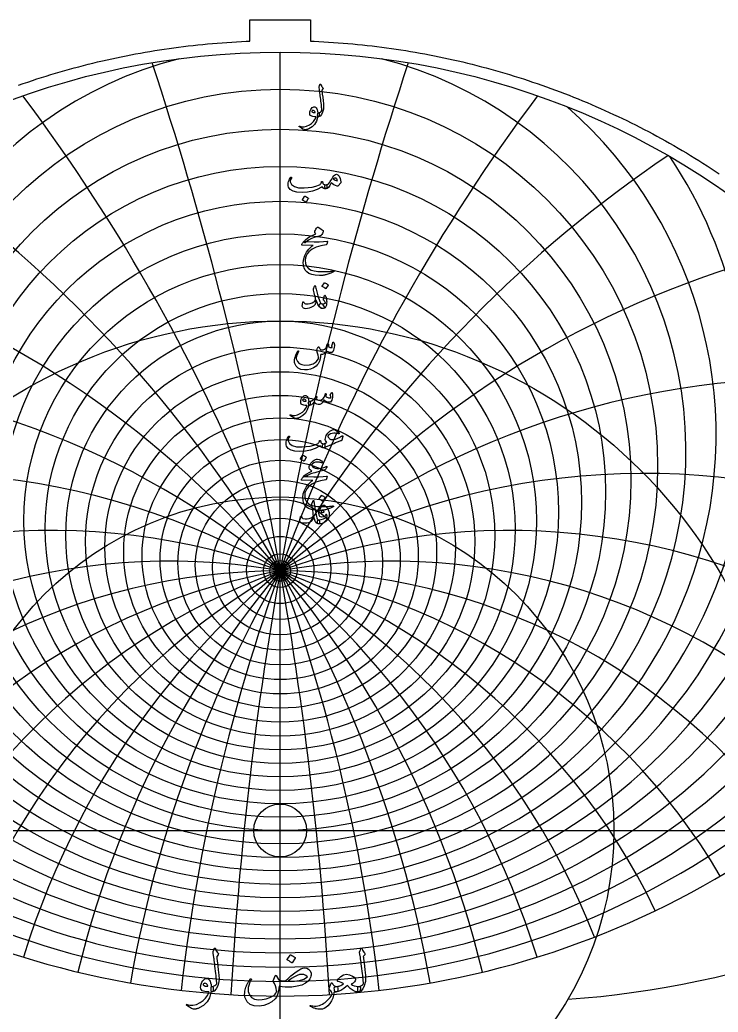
# Model space of a CAD drawing. Header units: millimetres. Extents: x -84 to 84, y -84 to 86.
# Drawn here: x -27.5 to 46.3, y -19.2 to 85.8 of the extents above; entities that cross this region are included whole.
import ezdxf

# ---------------------------------------------------------------- set-up
doc = ezdxf.new("R2010")
doc.units = ezdxf.units.MM
for name, color, linetype in [('CUT_INNER', 6, 'Continuous'), ('CUT_OUTER', 1, 'Continuous'), ('ENGRAVE', 7, 'Continuous'), ('ENGRAVE_FINE', 8, 'Continuous'), ('TEXT', 5, 'Continuous')]:
    doc.layers.add(name, color=color, linetype=linetype)

msp = doc.modelspace()

# ---------------------------------------------------------------- linework, layer by layer
at = {"layer": 'CUT_INNER'}
msp.add_circle((0, 0), 2.795, dxfattribs=at)
at = {"layer": 'CUT_OUTER'}
msp.add_lwpolyline([(-27.6714, 78.8585), (-27.187, 79.0268), (-26.7016, 79.1921), (-26.2152, 79.3544), (-25.7278, 79.5138), (-25.2394, 79.6702), (-24.7501, 79.8235), (-24.2598, 79.9739), (-23.7686, 80.1212), (-23.2766, 80.2656), (-22.7836, 80.4069), (-22.2899, 80.5452), (-21.7952, 80.6804), (-21.2998, 80.8126), (-20.8035, 80.9418), (-20.3065, 81.0679), (-19.8087, 81.191), (-19.3101, 81.311), (-18.8108, 81.428), (-18.3108, 81.5419), (-17.8102, 81.6527), (-17.3088, 81.7604), (-16.8068, 81.8651), (-16.3042, 81.9667), (-15.8009, 82.0652), (-15.2971, 82.1606), (-14.7927, 82.2529), (-14.2877, 82.3421), (-13.7822, 82.4282), (-13.2762, 82.5112), (-12.7696, 82.5912), (-12.2626, 82.668), (-11.7552, 82.7416), (-11.2472, 82.8122), (-10.7389, 82.8797), (-10.2302, 82.944), (-9.721, 83.0052), (-9.2115, 83.0633), (-8.7017, 83.1182), (-8.1915, 83.1701), (-7.6811, 83.2188), (-7.1703, 83.2643), (-6.6593, 83.3068), (-6.148, 83.3461), (-5.6365, 83.3822), (-5.1247, 83.4152), (-4.6128, 83.4451), (-4.1007, 83.4718), (-3.5885, 83.4954), (-3.2025, 83.5108), (-3.2025, 85.7685), (3.2025, 85.7685), (3.2025, 83.5108), (3.5885, 83.4954), (4.1007, 83.4718), (4.6128, 83.4451), (5.1247, 83.4152), (5.6365, 83.3822), (6.148, 83.3461), (6.6593, 83.3068), (7.1703, 83.2643), (7.6811, 83.2188), (8.1915, 83.1701), (8.7017, 83.1182), (9.2115, 83.0633), (9.721, 83.0052), (10.2302, 82.944), (10.7389, 82.8797), (11.2472, 82.8122), (11.7552, 82.7416), (12.2626, 82.668), (12.7696, 82.5912), (13.2762, 82.5112), (13.7822, 82.4282), (14.2877, 82.3421), (14.7927, 82.2529), (15.2971, 82.1606), (15.8009, 82.0652), (16.3042, 81.9667), (16.8068, 81.8651), (17.3088, 81.7604), (17.8102, 81.6527), (18.3108, 81.5419), (18.8108, 81.428), (19.3101, 81.311), (19.8087, 81.191), (20.3065, 81.0679), (20.8035, 80.9418), (21.2998, 80.8126), (21.7952, 80.6804), (22.2899, 80.5452), (22.7836, 80.4069), (23.2766, 80.2656), (23.7686, 80.1212), (24.2598, 79.9739), (24.7501, 79.8235), (25.2394, 79.6702), (25.7278, 79.5138), (26.2152, 79.3544), (26.7016, 79.1921), (27.187, 79.0268), (27.6714, 78.8585), (28.1547, 78.6872), (28.637, 78.513), (29.1182, 78.3358), (29.5983, 78.1556), (30.0773, 77.9725), (30.5552, 77.7865), (31.0319, 77.5976), (31.5075, 77.4057), (31.9818, 77.2109), (32.455, 77.0132), (32.9269, 76.8126), (33.3976, 76.6092), (33.867, 76.4028), (34.3352, 76.1936), (34.8021, 75.9814), (35.2676, 75.7665), (35.7318, 75.5486), (36.1947, 75.328), (36.6563, 75.1045), (37.1164, 74.8781), (37.5751, 74.649), (38.0325, 74.417), (38.4884, 74.1823), (38.9428, 73.9447), (39.3958, 73.7044), (39.8473, 73.4612), (40.2973, 73.2154), (40.7458, 72.9667), (41.1927, 72.7153), (41.6381, 72.4612), (42.082, 72.2044), (42.5242, 71.9448), (42.9649, 71.6825), (43.4039, 71.4175), (43.8413, 71.1499), (44.277, 70.8795), (44.7111, 70.6065), (45.1435, 70.3309), (45.5742, 70.0525), (46.0031, 69.7716), (46.4304, 69.488)], dxfattribs=at)
at = {"layer": 'ENGRAVE'}
for points in [[(0, -82.35), (0, 82.35)], [(-82.35, 0), (82.35, 0)]]:
    msp.add_lwpolyline(points, dxfattribs=at)
for centre, radius in [((0, 0), 82.35), ((0, 33.6788), 29.4364), ((0, 0), 53.9054), ((0, 29.9973), 18.5394), ((0, 28.0685), 8.9796), ((0, 0), 35.2859), ((0, 27.4662), 1.098)]:
    msp.add_circle(centre, radius, dxfattribs=at)
for centre, radius, start, end in [((0, 40.091), 42.9161, 104.436571, 75.563429), ((0, 51.5122), 61.5029, 176.875109, 3.124891), ((0, -39.1646), 66.6308, 36, 144), ((0, -39.1646), 66.6308, 36, 144), ((0, 74.1945), 91.7094, 211.615649, 328.384351), ((22.9209, 85.542), 103.6754, 274.154376, 304.973846)]:
    msp.add_arc(centre, radius, start, end, dxfattribs=at)
at = {"layer": 'ENGRAVE_FINE'}
for centre, radius in [((0, 38.5107), 39.9222), ((0, 37.0972), 37.0972), ((0, 35.8312), 34.4197), ((0, 34.6964), 31.8713), ((0, 32.7669), 27.1012), ((0, 31.9506), 24.8538), ((0, 31.2216), 22.6838), ((0, 30.5726), 20.5818), ((0, 29.4906), 16.549), ((0, 29.0478), 14.6039), ((0, 28.6653), 12.6978), ((0, 28.3398), 10.8248), ((0, 27.8495), 7.1571), ((0, 27.6808), 5.3525), ((0, 27.5613), 3.561), ((0, 27.4899), 1.7783)]:
    msp.add_circle(centre, radius, dxfattribs=at)
for centre, radius, start, end in [((-377.882, -39.1646), 383.7114, 3.256593, 18.285878), ((-377.882, -39.1646), 383.7114, 3.256593, 18.285878), ((377.882, -39.1646), 383.7114, 161.714122, 176.743407), ((377.882, -39.1646), 383.7114, 161.714122, 176.743407), ((-183.0666, -39.1646), 194.8154, 6.558023, 36.869498), ((-183.0666, -39.1646), 194.8154, 6.558023, 36.869498), ((183.0666, -39.1646), 194.8154, 143.130502, 173.441977), ((183.0666, -39.1646), 194.8154, 143.130502, 173.441977), ((0, 41.8616), 46.1041, 131.217225, 48.782775), ((-115.4079, -39.1646), 133.2616, 9.951474, 56.069558), ((-115.4079, -39.1646), 133.2616, 9.951474, 56.069558), ((115.4079, -39.1646), 133.2616, 123.930442, 170.048526), ((115.4079, -39.1646), 133.2616, 123.930442, 170.048526), ((0, 43.8506), 49.5163, 146.343028, 33.656972), ((0, 46.0923), 53.1891, 158.111417, 21.888583), ((-79.4075, -39.1646), 103.6591, 13.489072, 76.236453), ((-79.4075, -39.1646), 103.6591, 13.489072, 76.236453), ((79.4075, -39.1646), 103.6591, 103.763547, 166.510928), ((79.4075, -39.1646), 103.6591, 103.763547, 166.510928), ((0, 48.6288), 57.1666, 168.076059, 11.923941), ((0, 54.8078), 66.2658, 184.845211, 355.154789), ((-55.9099, -39.1646), 86.9803, 17.231004, 97.725349), ((-55.9099, -39.1646), 86.9803, 17.231004, 97.725349), ((55.9099, -39.1646), 86.9803, 82.274651, 162.768996), ((55.9099, -39.1646), 86.9803, 82.274651, 162.768996), ((0, 58.5988), 71.5404, 192.189548, 347.810452), ((-38.4693, -39.1646), 76.9386, 21.249547, 120.755909), ((-38.4693, -39.1646), 76.9386, 21.249547, 120.755909), ((0, 62.9923), 77.4362, 199.041634, 340.958366), ((38.4693, -39.1646), 76.9386, 59.244091, 158.750453), ((38.4693, -39.1646), 76.9386, 59.244091, 158.750453), ((0, 68.1284), 84.0959, 205.494476, 334.505524), ((-24.2516, -39.1646), 70.907, 25.634518, 130.214249), ((-24.2516, -39.1646), 70.907, 25.634518, 130.214249), ((24.2516, -39.1646), 70.907, 49.785751, 154.365482), ((24.2516, -39.1646), 70.907, 49.785751, 154.365482), ((-11.7488, -39.1646), 67.6587, 30.500929, 137.66478), ((-11.7488, -39.1646), 67.6587, 30.500929, 137.66478), ((11.7488, -39.1646), 67.6587, 42.33522, 149.499071), ((11.7488, -39.1646), 67.6587, 42.33522, 149.499071), ((0, 156.4397), 183.9059, 243.541053, 296.458947)]:
    msp.add_arc(centre, radius, start, end, dxfattribs=at)
at = {"layer": 'TEXT'}
for points in [[(4.1153, 78.7172), (4.1482, 78.7967), (4.1737, 78.8597), (4.192, 78.9062), (4.2029, 78.9364), (4.2115, 78.9556), (4.2224, 78.9693), (4.2358, 78.9775), (4.2517, 78.9802), (4.2696, 78.9772), (4.2845, 78.968), (4.2964, 78.9528), (4.3052, 78.9315), (4.3457, 78.8271), (4.3941, 78.7331), (4.4504, 78.6493), (4.5146, 78.576), (4.5326, 78.5526), (4.5378, 78.5261), (4.5302, 78.4965), (4.5098, 78.464), (4.4026, 78.313), (4.4099, 78.2454), (4.4172, 78.1791), (4.4245, 78.1139), (4.4318, 78.05), (4.4392, 77.9873), (4.4465, 77.9258), (4.4538, 77.8656), (4.4611, 77.8065), (4.5283, 77.2598), (4.5694, 76.8325), (4.5843, 76.5244), (4.5731, 76.3357), (4.4812, 75.9933), (4.3612, 75.7403), (4.2133, 75.5769), (4.0374, 75.5029), (4.0325, 75.5029), (4.0276, 75.5029), (4.0228, 75.5029), (4.0179, 75.5029), (3.989, 75.5303), (3.9704, 75.593), (3.9622, 75.691), (3.9643, 75.8244), (3.9689, 75.8737), (3.9826, 75.9096), (4.0054, 75.9321), (4.0374, 75.9412), (4.1609, 75.9659), (4.2638, 76.0106), (4.346, 76.0755), (4.4075, 76.1604), (4.4034, 76.2624), (4.3959, 76.3783), (4.3851, 76.5083), (4.371, 76.6523), (4.3538, 76.8096), (4.3338, 76.9798), (4.3112, 77.1627), (4.2857, 77.3585), (4.2623, 77.5508), (4.2407, 77.7237), (4.2209, 77.8771), (4.2029, 78.0111), (4.1874, 78.1255), (4.1749, 78.2205), (4.1655, 78.296), (4.1591, 78.352), (4.1104, 78.6296), (4.1089, 78.657), (4.1092, 78.6807), (4.1113, 78.7008), (4.1153, 78.7172)], [(3.94, 75.4493), (3.8258, 75.0485), (3.6344, 74.7127), (3.3656, 74.4421), (3.0195, 74.2367), (2.9711, 74.2158), (2.9233, 74.1971), (2.8761, 74.1805), (2.8296, 74.1661), (2.7839, 74.154), (2.7395, 74.1448), (2.6962, 74.1382), (2.6542, 74.1344), (2.5495, 74.1493), (2.4107, 74.2038), (2.2378, 74.2979), (2.0309, 74.4315), (2.0086, 74.4507), (1.9955, 74.4692), (1.9916, 74.4872), (1.9968, 74.5045), (2.0083, 74.5179), (2.0236, 74.524), (2.0424, 74.5228), (2.0649, 74.5143), (2.2801, 74.4446), (2.5215, 74.4449), (2.7891, 74.5152), (3.0828, 74.6555), (3.3227, 74.8184), (3.5211, 75.0098), (3.6782, 75.2299), (3.7939, 75.4786), (3.7929, 75.4874), (3.7902, 75.4944), (3.7856, 75.4996), (3.7792, 75.5029), (3.6115, 75.5127), (3.4688, 75.5321), (3.351, 75.5614), (3.2581, 75.6003), (3.1863, 75.6606), (3.1413, 75.744), (3.123, 75.8505), (3.1315, 75.9802), (3.1343, 75.9974), (3.1376, 76.0149), (3.1416, 76.0327), (3.1461, 76.0508), (3.1513, 76.0695), (3.1571, 76.0892), (3.1635, 76.1097), (3.1705, 76.1312), (3.2277, 76.2703), (3.2971, 76.3856), (3.3787, 76.4773), (3.4724, 76.5451), (3.5683, 76.5823), (3.6563, 76.5817), (3.7363, 76.5433), (3.8085, 76.4672), (3.8715, 76.3613), (3.9193, 76.2383), (3.9518, 76.0983), (3.9692, 75.9412), (3.9788, 75.9414), (3.9881, 75.9418), (3.997, 75.9426), (4.0057, 75.9437), (4.0144, 75.9447), (4.0234, 75.9455), (4.0326, 75.946), (4.0422, 75.9461), (4.0751, 75.9391), (4.1007, 75.9181), (4.1189, 75.8831), (4.1299, 75.8341), (4.1345, 75.7802), (4.1335, 75.7257), (4.1272, 75.6706), (4.1153, 75.6149), (4.0998, 75.5659), (4.0824, 75.5309), (4.0632, 75.5099), (4.0422, 75.5029), (3.9497, 75.5029), (3.9491, 75.4941), (3.9473, 75.4822), (3.9442, 75.4673), (3.94, 75.4493)], [(3.7062, 75.9948), (3.6551, 76.084), (3.599, 76.147), (3.5382, 76.1838), (3.4724, 76.1945), (3.4332, 76.1841), (3.3982, 76.1677), (3.3674, 76.1452), (3.3409, 76.1166), (3.3324, 76.1013), (3.3312, 76.0849), (3.3373, 76.0672), (3.3507, 76.0484), (3.4009, 76.0042), (3.4736, 75.9741), (3.5689, 75.958), (3.6867, 75.9558), (3.6989, 75.9583), (3.7062, 75.9656), (3.7086, 75.9778), (3.7062, 75.9948)], [(5.9611, 69.4248), (6.1136, 69.3707), (6.2399, 69.2179), (6.34, 68.9664), (6.414, 68.6164), (6.4167, 68.5911), (6.4152, 68.5689), (6.4094, 68.5497), (6.3994, 68.5336), (6.1315, 68.1976), (6.113, 68.1772), (6.0914, 68.1647), (6.0667, 68.1601), (6.039, 68.1635), (5.857, 68.2256), (5.6859, 68.3047), (5.5258, 68.4009), (5.3767, 68.5141), (5.2564, 68.235), (5.1246, 68.0356), (4.9813, 67.916), (4.8263, 67.8761), (4.809, 67.8825), (4.791, 67.9017), (4.7725, 67.9337), (4.7533, 67.9784), (4.7238, 68.0892), (4.7131, 68.1781), (4.7213, 68.245), (4.7484, 68.2901), (4.7642, 68.3007), (4.7825, 68.3083), (4.8032, 68.3129), (4.8263, 68.3144), (4.9371, 68.3333), (5.0455, 68.3851), (5.1514, 68.4697), (5.2549, 68.5872), (5.3003, 68.6553), (5.3681, 68.7674), (5.4585, 68.9232), (5.5715, 69.1229), (5.6597, 69.255), (5.7541, 69.3493), (5.8545, 69.406), (5.9611, 69.4248)], [(1.1104, 69.1131), (1.1277, 69.132), (1.1457, 69.1399), (1.1643, 69.1369), (1.1834, 69.1229), (1.1981, 69.1046), (1.2029, 69.0839), (1.1981, 69.0608), (1.1834, 69.0352), (1.1092, 68.9202), (1.0617, 68.8136), (1.041, 68.7156), (1.0471, 68.6261), (1.1996, 68.3321), (1.4964, 68.1269), (1.9374, 68.0107), (2.5227, 67.9833), (2.9571, 68.0152), (3.3738, 68.0819), (3.7729, 68.1832), (4.1542, 68.3193), (4.2215, 68.3592), (4.2772, 68.4204), (4.3214, 68.5029), (4.3539, 68.6066), (4.3649, 68.6362), (4.3831, 68.6566), (4.4087, 68.6678), (4.4416, 68.67), (4.465, 68.6599), (4.4818, 68.6395), (4.4918, 68.6088), (4.4952, 68.5677), (4.518, 68.466), (4.5816, 68.3899), (4.686, 68.3394), (4.8312, 68.3144), (4.8836, 68.3029), (4.9189, 68.273), (4.9371, 68.2249), (4.9383, 68.1586), (4.9207, 68.035), (4.8969, 67.9467), (4.8671, 67.8938), (4.8312, 67.8761), (4.7244, 67.8901), (4.623, 67.9321), (4.5271, 68.0021), (4.4367, 68.1001), (4.4291, 68.1041), (4.416, 68.1014), (4.3975, 68.0919), (4.3734, 68.0758), (3.9193, 67.8201), (3.4237, 67.6375), (2.8868, 67.5279), (2.3085, 67.4914), (1.774, 67.5279), (1.3588, 67.6375), (1.0629, 67.8201), (0.8864, 68.0758), (0.8462, 68.2186), (0.8328, 68.3644), (0.8462, 68.5132), (0.8864, 68.6651), (0.9405, 68.8063), (0.9959, 68.9281), (1.0526, 69.0304), (1.1104, 69.1131)], [(5.6104, 68.9476), (5.7017, 68.8715), (5.8052, 68.8088), (5.9209, 68.7594), (6.0487, 68.7235), (6.0417, 68.8194), (6.0159, 68.8976), (5.9711, 68.9582), (5.9075, 69.0011), (5.8341, 69.0233), (5.7602, 69.0218), (5.6856, 68.9966), (5.6104, 68.9476)], [(2.5861, 67.092), (2.5921, 67.0981), (2.6007, 67.1018), (2.6116, 67.103), (2.625, 67.1018), (2.7197, 67.0634), (2.8089, 67.0165), (2.8926, 66.9611), (2.9708, 66.8972), (2.9784, 66.8875), (2.9818, 66.8777), (2.9808, 66.868), (2.9757, 66.8583), (2.7468, 66.4881), (2.7382, 66.4793), (2.7273, 66.4772), (2.7139, 66.4817), (2.6981, 66.493), (2.6844, 66.5027), (2.6628, 66.5173), (2.6332, 66.5368), (2.5958, 66.5612), (2.5498, 66.5904), (2.4947, 66.6245), (2.4305, 66.6635), (2.3572, 66.7073), (2.3474, 66.7146), (2.3425, 66.7219), (2.3425, 66.7292), (2.3474, 66.7365)], [(4.1104, 62.8762), (3.6849, 62.7651), (3.3093, 62.6217), (2.9836, 62.4461), (2.7078, 62.2382), (2.6655, 62.2062), (2.6262, 62.1883), (2.59, 62.1843), (2.5568, 62.1944), (2.5182, 62.2403), (2.524, 62.3052), (2.5742, 62.3889), (2.6688, 62.4914), (2.8926, 62.6771), (3.1498, 62.8445), (3.4405, 62.9937), (3.7646, 63.1246), (3.6721, 63.2609), (3.6548, 63.295), (3.6465, 63.3291), (3.6474, 63.3632), (3.6575, 63.3973), (3.7229, 63.5273), (3.7829, 63.6347), (3.8374, 63.7196), (3.8864, 63.782), (3.9177, 63.8116), (3.9485, 63.8271), (3.9786, 63.8286), (4.0081, 63.8161), (4.1795, 63.7193), (4.3235, 63.6286), (4.4401, 63.544), (4.5292, 63.4655), (4.5466, 63.4402), (4.5548, 63.4083), (4.5539, 63.3696), (4.5439, 63.3242), (4.5125, 63.2533), (4.4623, 63.1672), (4.3932, 63.0658), (4.3052, 62.9492), (4.2821, 62.9319), (4.2419, 62.9139), (4.1847, 62.8954), (4.1104, 62.8762)], [(2.9611, 62.3113), (3.586, 62.2893), (4.1262, 62.2869), (4.5819, 62.3039), (4.953, 62.3405), (4.9644, 62.3418), (4.9743, 62.3411), (4.9826, 62.3382), (4.9895, 62.3332), (4.9945, 62.3263), (4.9974, 62.3179), (4.9982, 62.3081), (4.9968, 62.2966), (4.9872, 62.2522), (4.9779, 62.2114), (4.9689, 62.1743), (4.9603, 62.1408), (4.9519, 62.111), (4.9438, 62.0848), (4.9361, 62.0623), (4.9286, 62.0434), (4.9128, 62.0133), (4.8945, 61.991), (4.8738, 61.9767), (4.8507, 61.9703), (4.2882, 61.8684), (3.7987, 61.7086), (3.3823, 61.4909), (3.039, 61.2155), (2.8655, 61.0173), (2.7395, 60.8076), (2.6609, 60.5863), (2.6299, 60.3534), (2.6597, 59.9879), (2.7784, 59.6899), (2.986, 59.4595), (3.2825, 59.2966), (3.4362, 59.2473), (3.6051, 59.2065), (3.7893, 59.1743), (3.9887, 59.1505), (4.2029, 59.135), (4.4318, 59.1274), (4.6754, 59.1277), (4.9335, 59.1359), (5.0252, 59.1411), (5.1155, 59.1469), (5.2042, 59.1533), (5.2914, 59.1603), (5.3765, 59.1679), (5.4588, 59.1761), (5.5384, 59.1849), (5.6153, 59.1943), (5.6387, 59.1956), (5.6555, 59.1895), (5.6655, 59.1761), (5.6689, 59.1554), (5.667, 59.1313), (5.6616, 59.1128), (5.6524, 59.0997), (5.6396, 59.0921), (5.5021, 59.0339), (5.3718, 58.9813), (5.2488, 58.9341), (5.1331, 58.8924), (5.0251, 58.8559), (4.925, 58.8242), (4.8327, 58.7974), (4.7484, 58.7755), (4.6691, 58.7594), (4.592, 58.7451), (4.5169, 58.7326), (4.444, 58.7219), (4.3729, 58.7137), (4.3034, 58.7085), (4.2354, 58.7064), (4.1689, 58.7073), (3.7147, 58.7426), (3.3361, 58.8193), (3.0329, 58.9374), (2.8052, 59.0969), (2.6381, 59.2963), (2.5215, 59.5292), (2.4555, 59.7955), (2.44, 60.0953), (2.4877, 60.4673), (2.6019, 60.8283), (2.7824, 61.1783), (3.0292, 61.5174), (3.1257, 61.62), (3.235, 61.7183), (3.3571, 61.8124), (3.4919, 61.9022), (2.3133, 61.9119), (2.285, 61.9241), (2.2731, 61.946), (2.2777, 61.9776), (2.2987, 62.019), (2.3383, 62.0793), (2.3742, 62.1335), (2.4065, 62.1816), (2.4351, 62.2236), (2.46, 62.2592), (2.4813, 62.2881), (2.499, 62.3103), (2.513, 62.3259), (2.5447, 62.3286), (2.6299, 62.3271), (2.7687, 62.3213), (2.9611, 62.3113)], [(4.6729, 57.9412), (4.679, 57.9473), (4.6875, 57.9509), (4.6985, 57.9521), (4.7119, 57.9509), (4.8065, 57.9126), (4.8957, 57.8657), (4.9794, 57.8103), (5.0577, 57.7464), (5.0653, 57.7366), (5.0686, 57.7269), (5.0677, 57.7172), (5.0625, 57.7074), (4.8336, 57.3373), (4.8251, 57.3285), (4.8142, 57.3263), (4.8008, 57.3309), (4.7849, 57.3421), (4.7712, 57.3519), (4.7496, 57.3665), (4.7201, 57.386), (4.6827, 57.4103), (4.6367, 57.4396), (4.5816, 57.4736), (4.5174, 57.5126), (4.444, 57.5564), (4.4343, 57.5637), (4.4294, 57.571), (4.4294, 57.5784), (4.4343, 57.5857)], [(3.733, 57.5223), (3.761, 57.3947), (3.7914, 57.2648), (3.8243, 57.1329), (3.8596, 56.9988), (3.8973, 56.862), (3.9375, 56.7218), (3.9801, 56.5783), (4.0252, 56.4314), (4.1162, 56.1672), (4.1993, 55.9688), (4.2745, 55.8361), (4.3417, 55.7691), (4.4005, 55.7292), (4.4599, 55.6729), (4.5198, 55.6002), (4.5804, 55.511), (4.6376, 55.4005), (4.6534, 55.3174), (4.6279, 55.2617), (4.5609, 55.2334), (4.3445, 55.2553), (4.153, 55.399), (3.9865, 55.6644), (3.845, 56.0516), (3.8419, 56.0579), (3.8377, 56.0625), (3.8322, 56.0653), (3.8255, 56.0662), (3.8206, 56.0653), (3.8158, 56.0625), (3.8109, 56.0579), (3.806, 56.0516), (3.7923, 55.9889), (3.7756, 55.9225), (3.7558, 55.8525), (3.733, 55.7788), (3.708, 55.7091), (3.6818, 55.651), (3.6544, 55.6044), (3.6258, 55.5694), (3.523, 55.4796), (3.3945, 55.4002), (3.2405, 55.3311), (3.0609, 55.2723), (2.8783, 55.2288), (2.72, 55.2102), (2.5861, 55.2166), (2.4765, 55.248), (2.3827, 55.3265), (2.3401, 55.4647), (2.3486, 55.6626), (2.4083, 55.9201), (2.4141, 55.9286), (2.4217, 55.9347), (2.4311, 55.9383), (2.4424, 55.9395), (2.4558, 55.938), (2.4667, 55.9335), (2.4753, 55.9258), (2.4813, 55.9152), (2.5045, 55.8613), (2.53, 55.8166), (2.5581, 55.781), (2.5885, 55.7545), (2.6835, 55.7192), (2.8125, 55.7106), (2.9757, 55.7289), (3.1729, 55.774), (3.3832, 55.8415), (3.5467, 55.9176), (3.6633, 56.0022), (3.733, 56.0954), (3.7445, 56.1897), (3.7257, 56.3511), (3.6764, 56.5794), (3.5966, 56.8746), (3.5583, 57.0302), (3.5357, 57.1559), (3.529, 57.2517), (3.5382, 57.3178), (3.6307, 57.5808), (3.6407, 57.6085), (3.6514, 57.6283), (3.6627, 57.6401), (3.6745, 57.6441), (3.6891, 57.6365), (3.7038, 57.6137), (3.7184, 57.5756), (3.733, 57.5223)], [(4.7168, 55.9493), (4.6881, 55.9971), (4.6607, 56.0382), (4.6346, 56.0726), (4.6096, 56.1003), (4.5916, 56.124), (4.5816, 56.1514), (4.5795, 56.1824), (4.5853, 56.2171), (4.6875, 56.5873), (4.7018, 56.6195), (4.7204, 56.6287), (4.7432, 56.6147), (4.7703, 56.5775), (4.8111, 56.4987), (4.8458, 56.4034), (4.8744, 56.2917), (4.8969, 56.1636), (4.91, 56.0406), (4.9152, 55.9201), (4.9125, 55.802), (4.9018, 55.6863), (4.8845, 55.5855), (4.8616, 55.4976), (4.8333, 55.4224), (4.7995, 55.36), (4.7578, 55.3137), (4.7009, 55.2772), (4.6288, 55.2504), (4.5414, 55.2334), (4.4519, 55.23), (4.3685, 55.2443), (4.2912, 55.2763), (4.22, 55.3259), (4.1649, 55.3889), (4.136, 55.461), (4.1332, 55.5423), (4.1567, 55.6327), (4.1941, 55.7067), (4.2383, 55.7533), (4.2891, 55.7724), (4.3466, 55.7642), (4.4793, 55.7323), (4.595, 55.7289), (4.6936, 55.7542), (4.7752, 55.808), (4.777, 55.8224), (4.7679, 55.8507), (4.7478, 55.893), (4.7168, 55.9493)], [(5.5569, 51.613), (5.5654, 51.6343), (5.5763, 51.6495), (5.5897, 51.6587), (5.6056, 51.6617), (5.6259, 51.6593), (5.6433, 51.652), (5.6576, 51.6398), (5.6689, 51.6227), (5.6966, 51.5619), (5.7164, 51.4864), (5.7282, 51.3963), (5.7322, 51.2916), (5.7215, 51.1205), (5.6896, 50.958), (5.6363, 50.8039), (5.5617, 50.6584), (5.5362, 50.6234), (5.5082, 50.5963), (5.4777, 50.5772), (5.4448, 50.5659), (5.3258, 50.5583), (5.1977, 50.5793), (5.0604, 50.6289), (4.914, 50.7071), (4.7907, 50.5382), (4.6449, 50.4259), (4.4766, 50.3702), (4.2857, 50.3711), (4.2795, 50.2684), (4.2705, 50.1696), (4.2588, 50.0748), (4.2443, 49.9839), (4.2271, 49.8964), (4.2072, 49.8116), (4.1845, 49.7296), (4.1591, 49.6503), (4.1001, 49.5073), (4.0203, 49.3752), (3.9199, 49.254), (3.7987, 49.1438), (3.5153, 48.9551), (3.2155, 48.8224), (2.8993, 48.7457), (2.5666, 48.725), (2.1919, 48.7758), (1.8957, 48.9088), (1.6781, 49.124), (1.539, 49.4214), (1.5201, 49.5286), (1.5171, 49.6552), (1.5298, 49.8013), (1.5585, 49.9669), (1.6044, 50.1483), (1.6692, 50.337), (1.753, 50.533), (1.8555, 50.7364), (1.8637, 50.7491), (1.8738, 50.7583), (1.8857, 50.7638), (1.8994, 50.7656), (1.9131, 50.7644), (1.9249, 50.7607), (1.935, 50.7546), (1.9432, 50.7461), (1.9487, 50.7336), (1.9505, 50.7205), (1.9487, 50.7068), (1.9432, 50.6925), (1.8129, 50.4219), (1.7289, 50.1994), (1.6912, 50.025), (1.6997, 49.8987), (1.8227, 49.6202), (2.0162, 49.4178), (2.2805, 49.2914), (2.6153, 49.2412), (3.0834, 49.2711), (3.4797, 49.3898), (3.8042, 49.5974), (4.0568, 49.8938), (4.0559, 50.0892), (4.024, 50.2956), (3.961, 50.5129), (3.8669, 50.7412), (3.855, 50.7644), (3.8486, 50.7851), (3.8477, 50.8033), (3.8523, 50.8192), (3.8785, 50.8735), (3.9034, 50.9245), (3.9272, 50.9721), (3.9497, 51.0164), (3.971, 51.0567), (3.9911, 51.0925), (4.01, 51.1237), (4.0276, 51.1503), (4.0377, 51.1616), (4.0483, 51.1662), (4.0596, 51.164), (4.0715, 51.1552), (4.0775, 51.1485), (4.0861, 51.1382), (4.097, 51.1242), (4.1104, 51.1065), (4.1256, 51.0852), (4.1421, 51.0602), (4.1597, 51.0316), (4.1786, 50.9994), (4.217, 50.9373), (4.2492, 50.8922), (4.2754, 50.8642), (4.2955, 50.8532), (4.4221, 50.8426), (4.5487, 50.8642), (4.6754, 50.9181), (4.802, 51.0042), (4.8479, 51.0614), (4.8933, 51.1552), (4.938, 51.2855), (4.9822, 51.4523), (4.9864, 51.4681), (4.9944, 51.4815), (5.0059, 51.4925), (5.0211, 51.501), (5.0354, 51.5065), (5.0491, 51.5083), (5.0622, 51.5065), (5.0747, 51.501), (5.0933, 51.4705), (5.1003, 51.4133), (5.0957, 51.3293), (5.0796, 51.2185), (5.1779, 51.1582), (5.2829, 51.1187), (5.3946, 51.0998), (5.513, 51.1016), (5.5115, 51.1372), (5.5069, 51.1662), (5.4993, 51.1884), (5.4887, 51.2039), (5.4765, 51.2185), (5.4692, 51.2331), (5.4668, 51.2477), (5.4692, 51.2623)], [(5.4424, 46.3482), (5.4531, 46.3555), (5.4655, 46.3531), (5.4798, 46.3409), (5.496, 46.319), (5.5133, 46.2819), (5.5264, 46.2289), (5.5352, 46.1601), (5.5398, 46.0755), (5.5413, 45.9793), (5.5362, 45.8855), (5.5243, 45.7942), (5.5057, 45.7053), (5.4515, 45.5325), (5.3913, 45.4083), (5.3249, 45.3328), (5.2525, 45.306), (5.0811, 45.316), (4.9225, 45.3608), (4.7767, 45.4402), (4.6437, 45.5544), (4.5524, 45.3745), (4.444, 45.2342), (4.3186, 45.1334), (4.1762, 45.0722), (4.0267, 45.0588), (3.8754, 45.0966), (3.7223, 45.1855), (3.5674, 45.3255), (3.442, 45.1657), (3.319, 45.0515), (3.1985, 44.983), (3.0804, 44.9602), (3.0566, 44.9736), (3.0341, 45.0138), (3.0128, 45.0807), (2.9927, 45.1745), (2.9854, 45.267), (2.9976, 45.3352), (3.0292, 45.379), (3.0804, 45.3985), (3.305, 45.4494), (3.5016, 45.5483), (3.6703, 45.6953), (3.8109, 45.8904), (3.8185, 45.9011), (3.8267, 45.9087), (3.8356, 45.9132), (3.845, 45.9148), (3.8566, 45.9135), (3.8669, 45.9099), (3.876, 45.9038), (3.884, 45.8953), (3.8885, 45.8691), (3.8779, 45.8247), (3.852, 45.762), (3.8109, 45.681), (3.8648, 45.6186), (3.9485, 45.5726), (4.062, 45.5431), (4.2054, 45.53), (4.3841, 45.5675), (4.5402, 45.6895), (4.6738, 45.8962), (4.7849, 46.1875), (4.7904, 46.2024), (4.7971, 46.2131), (4.805, 46.2195), (4.8142, 46.2216), (4.8279, 46.2204), (4.8397, 46.2167), (4.8498, 46.2106), (4.858, 46.2021), (4.8641, 46.1899), (4.8677, 46.1778), (4.8689, 46.1656), (4.8677, 46.1534), (4.819, 45.9489), (4.8759, 45.8983), (4.9444, 45.8539), (5.0245, 45.8155), (5.1161, 45.7833), (5.2053, 45.7623), (5.2732, 45.7577), (5.3197, 45.7696), (5.345, 45.7979), (5.3532, 45.8411), (5.3487, 45.9026), (5.3313, 45.9823), (5.3012, 46.0803), (5.3063, 46.108), (5.3316, 46.1619), (5.377, 46.242), (5.4424, 46.3482)], [(2.983, 44.9066), (2.8688, 44.5058), (2.6774, 44.17), (2.4086, 43.8994), (2.0625, 43.694), (2.0141, 43.6731), (1.9663, 43.6544), (1.9191, 43.6378), (1.8726, 43.6234), (1.8269, 43.6113), (1.7825, 43.602), (1.7393, 43.5955), (1.6973, 43.5917), (1.5925, 43.6066), (1.4537, 43.6611), (1.2809, 43.7552), (1.0739, 43.8888), (1.0517, 43.908), (1.0386, 43.9265), (1.0346, 43.9445), (1.0398, 43.9618), (1.0513, 43.9752), (1.0666, 43.9813), (1.0854, 43.9801), (1.108, 43.9716), (1.3232, 43.9019), (1.5645, 43.9022), (1.8321, 43.9725), (2.1258, 44.1128), (2.3657, 44.2757), (2.5641, 44.4671), (2.7212, 44.6872), (2.8369, 44.9359), (2.836, 44.9447), (2.8332, 44.9517), (2.8287, 44.9569), (2.8223, 44.9602), (2.6545, 44.97), (2.5118, 44.9894), (2.394, 45.0187), (2.3012, 45.0576), (2.2293, 45.1179), (2.1843, 45.2013), (2.166, 45.3078), (2.1745, 45.4375), (2.1773, 45.4547), (2.1806, 45.4722), (2.1846, 45.49), (2.1891, 45.5081), (2.1943, 45.5268), (2.2001, 45.5465), (2.2065, 45.567), (2.2135, 45.5885), (2.2707, 45.7276), (2.3401, 45.8429), (2.4217, 45.9345), (2.5154, 46.0024), (2.6113, 46.0396), (2.6993, 46.039), (2.7793, 46.0006), (2.8515, 45.9245), (2.9145, 45.8186), (2.9623, 45.6956), (2.9948, 45.5556), (3.0122, 45.3985), (3.0218, 45.3987), (3.0311, 45.3991), (3.04, 45.3999), (3.0487, 45.401), (3.0574, 45.402), (3.0664, 45.4028), (3.0757, 45.4032), (3.0852, 45.4034), (3.1181, 45.3964), (3.1437, 45.3754), (3.162, 45.3404), (3.1729, 45.2914), (3.1775, 45.2375), (3.1766, 45.183), (3.1702, 45.1279), (3.1583, 45.0722), (3.1428, 45.0232), (3.1254, 44.9882), (3.1062, 44.9672), (3.0852, 44.9602), (2.9927, 44.9602), (2.9921, 44.9514), (2.9903, 44.9395), (2.9872, 44.9246), (2.983, 44.9066)], [(2.7492, 45.4521), (2.6981, 45.5413), (2.6421, 45.6043), (2.5812, 45.6411), (2.5154, 45.6518), (2.4762, 45.6414), (2.4412, 45.625), (2.4104, 45.6025), (2.3839, 45.5739), (2.3754, 45.5586), (2.3742, 45.5422), (2.3803, 45.5245), (2.3937, 45.5057), (2.4439, 45.4615), (2.5167, 45.4314), (2.6119, 45.4153), (2.7297, 45.4131), (2.7419, 45.4156), (2.7492, 45.4229), (2.7516, 45.4351), (2.7492, 45.4521)], [(6.6283, 41.6955), (6.5309, 41.3058), (6.5199, 41.287), (6.5017, 41.2693), (6.4761, 41.2529), (6.4432, 41.2377), (6.3703, 41.2119), (6.2929, 41.1835), (6.2108, 41.1523), (6.1242, 41.1183), (6.0331, 41.082), (5.9373, 41.0435), (5.837, 41.0028), (5.7322, 40.9601), (4.612, 40.473), (4.5609, 40.4843), (4.5195, 40.5181), (4.4879, 40.5744), (4.4659, 40.6532), (4.4623, 40.7369), (4.4854, 40.8079), (4.5353, 40.866), (4.612, 40.9114), (4.6216, 40.9158), (4.6407, 40.9241), (4.6691, 40.9365), (4.707, 40.9528), (4.754, 40.9727), (4.8099, 40.996), (4.8746, 41.0226), (4.9481, 41.0526), (4.8534, 41.1497), (4.7935, 41.2559), (4.7682, 41.3713), (4.7776, 41.4958), (4.8714, 41.7919), (5.0309, 42.0425), (5.2561, 42.2473), (5.5471, 42.4065), (5.6107, 42.4214), (5.6847, 42.4175), (5.769, 42.3946), (5.8637, 42.3529), (5.962, 42.296), (6.0524, 42.2324), (6.1349, 42.1621), (6.2095, 42.0851), (6.2305, 42.0568), (6.2399, 42.0303), (6.2378, 42.0056), (6.2241, 41.9828), (6.2034, 41.9651), (6.1802, 41.956), (6.1547, 41.9554), (6.1267, 41.9633), (5.9809, 42.0093), (5.8259, 42.0303), (5.6619, 42.0263), (5.4887, 41.9974), (5.3319, 41.9505), (5.2074, 41.8878), (5.1152, 41.8093), (5.0552, 41.7149), (5.0491, 41.6729), (5.065, 41.6248), (5.1027, 41.5707), (5.1624, 41.5104), (5.2306, 41.4556), (5.2987, 41.413), (5.3669, 41.3825), (5.4351, 41.3643), (5.6393, 41.3591), (5.8576, 41.402), (6.0898, 41.493), (6.3361, 41.6321), (6.3626, 41.6489), (6.3884, 41.665), (6.4137, 41.6805), (6.4384, 41.6955), (6.4621, 41.7095), (6.4846, 41.7222), (6.5059, 41.7338), (6.526, 41.7442), (6.5817, 41.7703), (6.6173, 41.7709), (6.6329, 41.746), (6.6283, 41.6955)], [(0.8961, 41.7101), (0.9135, 41.7289), (0.9314, 41.7368), (0.95, 41.7338), (0.9692, 41.7198), (0.9838, 41.7015), (0.9886, 41.6808), (0.9838, 41.6577), (0.9692, 41.6321), (0.8949, 41.5171), (0.8474, 41.4105), (0.8267, 41.3125), (0.8328, 41.223), (0.9853, 40.929), (1.2821, 40.7239), (1.7231, 40.6076), (2.3085, 40.5802), (2.7428, 40.6121), (3.1595, 40.6788), (3.5586, 40.7802), (3.94, 40.9162), (4.0072, 40.9561), (4.0629, 41.0173), (4.1071, 41.0998), (4.1396, 41.2036), (4.1506, 41.2331), (4.1689, 41.2535), (4.1944, 41.2647), (4.2273, 41.2669), (4.2507, 41.2568), (4.2675, 41.2364), (4.2775, 41.2057), (4.2809, 41.1646), (4.3037, 41.0629), (4.3673, 40.9868), (4.4717, 40.9363), (4.6169, 40.9114), (4.6693, 40.8998), (4.7046, 40.87), (4.7228, 40.8219), (4.7241, 40.7555), (4.7064, 40.6319), (4.6827, 40.5437), (4.6528, 40.4907), (4.6169, 40.473), (4.5101, 40.487), (4.4087, 40.529), (4.3128, 40.5991), (4.2224, 40.6971), (4.2148, 40.701), (4.2017, 40.6983), (4.1832, 40.6889), (4.1591, 40.6727), (3.705, 40.417), (3.2094, 40.2344), (2.6725, 40.1248), (2.0942, 40.0883), (1.5597, 40.1248), (1.1445, 40.2344), (0.8486, 40.417), (0.6721, 40.6727), (0.6319, 40.8155), (0.6185, 40.9613), (0.6319, 41.1101), (0.6721, 41.262), (0.7263, 41.4032), (0.7817, 41.525), (0.8383, 41.6273), (0.8961, 41.7101)], [(2.3718, 39.6889), (2.3779, 39.695), (2.3864, 39.6987), (2.3973, 39.6999), (2.4107, 39.6987), (2.5054, 39.6603), (2.5946, 39.6135), (2.6783, 39.5581), (2.7565, 39.4941), (2.7641, 39.4844), (2.7675, 39.4747), (2.7666, 39.4649), (2.7614, 39.4552), (2.5325, 39.085), (2.524, 39.0762), (2.513, 39.0741), (2.4996, 39.0787), (2.4838, 39.0899), (2.4701, 39.0997), (2.4485, 39.1143), (2.4189, 39.1337), (2.3815, 39.1581), (2.3355, 39.1873), (2.2805, 39.2214), (2.2162, 39.2604), (2.1429, 39.3042), (2.1331, 39.3115), (2.1283, 39.3188), (2.1283, 39.3261), (2.1331, 39.3334)], [(4.9408, 38.5164), (4.9447, 38.482), (4.9225, 38.4177), (4.8741, 38.3237), (4.7995, 38.1998), (4.7837, 38.1797), (4.7655, 38.1633), (4.7448, 38.1505), (4.7216, 38.1414), (4.4099, 38.0555), (4.1323, 37.9782), (3.8888, 37.9094), (3.6794, 37.8492), (3.5041, 37.7977), (3.3628, 37.7554), (3.2557, 37.7222), (3.1827, 37.6982), (2.5934, 37.4352), (2.552, 37.4321), (2.5203, 37.4376), (2.4984, 37.4516), (2.4862, 37.4741), (2.4859, 37.4824), (2.4899, 37.4924), (2.4981, 37.5043), (2.5106, 37.518), (2.6305, 37.6306), (2.8101, 37.7493), (3.0493, 37.8741), (3.3482, 38.005), (3.267, 38.0744), (3.1985, 38.1414), (3.1428, 38.2059), (3.0999, 38.268), (3.0734, 38.3359), (3.067, 38.4177), (3.0807, 38.5136), (3.1145, 38.6235), (3.1693, 38.738), (3.246, 38.8524), (3.3446, 38.9669), (3.4651, 39.0813), (3.5963, 39.1802), (3.722, 39.2481), (3.8423, 39.2849), (3.957, 39.2907), (4.1125, 39.2594), (4.2529, 39.1945), (4.378, 39.0962), (4.4879, 38.9644), (4.4976, 38.948), (4.5025, 38.9328), (4.5025, 38.9188), (4.4976, 38.906), (4.4869, 38.8941), (4.4745, 38.8877), (4.4602, 38.8868), (4.444, 38.8914), (4.3723, 38.9142), (4.3034, 38.934), (4.2372, 38.9507), (4.1737, 38.9644), (4.1133, 38.9748), (4.0562, 38.9815), (4.0025, 38.9845), (3.9521, 38.9839), (3.7424, 38.9592), (3.5662, 38.8999), (3.4234, 38.8058), (3.3141, 38.6771), (3.4304, 38.524), (3.5601, 38.4104), (3.7031, 38.3365), (3.8596, 38.3021), (4.0925, 38.2996), (4.343, 38.3362), (4.6111, 38.4117), (4.8969, 38.5261), (4.9088, 38.5291), (4.9201, 38.5285), (4.9307, 38.5243), (4.9408, 38.5164)], [(2.9197, 37.4498), (3.5446, 37.4279), (4.0848, 37.4254), (4.5405, 37.4425), (4.9116, 37.479), (4.923, 37.4804), (4.9329, 37.4796), (4.9412, 37.4767), (4.9481, 37.4717), (4.9531, 37.4649), (4.956, 37.4565), (4.9568, 37.4466), (4.9554, 37.4352), (4.9458, 37.3907), (4.9365, 37.35), (4.9275, 37.3128), (4.9189, 37.2793), (4.9105, 37.2495), (4.9024, 37.2233), (4.8947, 37.2008), (4.8872, 37.1819), (4.8714, 37.1518), (4.8531, 37.1296), (4.8324, 37.1153), (4.8093, 37.1089), (4.2468, 37.0069), (3.7573, 36.8471), (3.3409, 36.6295), (2.9976, 36.354), (2.8241, 36.1559), (2.6981, 35.9461), (2.6195, 35.7248), (2.5885, 35.492), (2.6183, 35.1264), (2.737, 34.8284), (2.9446, 34.598), (3.2411, 34.4352), (3.3948, 34.3859), (3.5637, 34.3451), (3.7479, 34.3128), (3.9473, 34.2891), (4.1616, 34.2735), (4.3905, 34.2659), (4.634, 34.2662), (4.8921, 34.2745), (4.9838, 34.2796), (5.0741, 34.2854), (5.1628, 34.2918), (5.25, 34.2988), (5.3351, 34.3064), (5.4174, 34.3146), (5.497, 34.3235), (5.5739, 34.3329), (5.5973, 34.3341), (5.6141, 34.328), (5.6241, 34.3146), (5.6275, 34.2939), (5.6256, 34.2699), (5.6202, 34.2513), (5.611, 34.2382), (5.5983, 34.2306), (5.4607, 34.1725), (5.3304, 34.1198), (5.2074, 34.0726), (5.0918, 34.0309), (4.9837, 33.9944), (4.8836, 33.9628), (4.7913, 33.936), (4.707, 33.9141), (4.6277, 33.8979), (4.5506, 33.8836), (4.4755, 33.8711), (4.4026, 33.8605), (4.3316, 33.8523), (4.262, 33.8471), (4.194, 33.845), (4.1275, 33.8459), (3.6733, 33.8812), (3.2947, 33.9579), (2.9915, 34.076), (2.7638, 34.2355), (2.5967, 34.4349), (2.4801, 34.6677), (2.4141, 34.9341), (2.3986, 35.2339), (2.4463, 35.6058), (2.5605, 35.9668), (2.741, 36.3169), (2.9878, 36.656), (3.0843, 36.7585), (3.1936, 36.8569), (3.3157, 36.9509), (3.4505, 37.0407), (2.2719, 37.0504), (2.2436, 37.0626), (2.2318, 37.0845), (2.2363, 37.1162), (2.2573, 37.1576), (2.2969, 37.2179), (2.3328, 37.272), (2.3651, 37.3201), (2.3937, 37.3621), (2.4186, 37.3977), (2.44, 37.4267), (2.4576, 37.4489), (2.4716, 37.4644), (2.5033, 37.4671), (2.5885, 37.4656), (2.7273, 37.4598), (2.9197, 37.4498)], [(4.052, 32.8691), (4.0873, 32.852), (4.1153, 32.8253), (4.136, 32.7887), (4.1494, 32.7425), (4.1582, 32.6852), (4.1603, 32.6304), (4.1558, 32.5781), (4.1445, 32.5282), (4.1278, 32.4856), (4.1068, 32.4551), (4.0815, 32.4369), (4.052, 32.4308), (3.9062, 32.4713), (3.7853, 32.5732), (3.6895, 32.7367), (3.6185, 32.9616), (3.6094, 33.0004), (3.6015, 33.0341), (3.5948, 33.0625), (3.5893, 33.0858), (3.585, 33.1039), (3.582, 33.1169), (3.5802, 33.1246), (3.5796, 33.1272), (3.5723, 33.1415), (3.565, 33.1455), (3.5577, 33.1391), (3.5503, 33.1223), (3.4676, 32.9354), (3.375, 32.7887), (3.2727, 32.6822), (3.1607, 32.6158), (2.9982, 32.5647), (2.8076, 32.533), (2.5891, 32.5209), (2.3425, 32.5282), (2.1779, 32.579), (2.0881, 32.7023), (2.0732, 32.898), (2.1331, 33.1662), (2.1468, 33.1984), (2.1636, 33.2222), (2.1834, 33.2374), (2.2062, 33.2441), (2.2287, 33.242), (2.2476, 33.2307), (2.2628, 33.2103), (2.2744, 33.1808), (2.299, 33.1178), (2.3292, 33.07), (2.3648, 33.0374), (2.4059, 33.0201), (2.6363, 32.9847), (2.8551, 32.9811), (3.0624, 33.0091), (3.2581, 33.0688), (3.3431, 33.1132), (3.4128, 33.1735), (3.4673, 33.2496), (3.5065, 33.3415), (3.5041, 33.385), (3.4919, 33.4864), (3.47, 33.6456), (3.4383, 33.8626), (3.4222, 33.9787), (3.4079, 34.0836), (3.3954, 34.1772), (3.3848, 34.2595), (3.3756, 34.33), (3.3677, 34.388), (3.361, 34.4335), (3.3555, 34.4665), (3.351, 34.517), (3.3519, 34.5615), (3.3583, 34.5998), (3.3702, 34.6321), (3.389, 34.6721), (3.4067, 34.7094), (3.4231, 34.7439), (3.4383, 34.7758), (3.452, 34.8048), (3.4639, 34.8311), (3.4739, 34.8547), (3.4822, 34.8756), (3.4907, 34.8923), (3.5016, 34.9036), (3.515, 34.9094), (3.5309, 34.9097), (3.5482, 34.903), (3.5613, 34.8926), (3.5701, 34.8786), (3.5747, 34.861), (3.6044, 34.6118), (3.635, 34.3758), (3.6665, 34.1528), (3.6989, 33.943), (3.7319, 33.7462), (3.7652, 33.5625), (3.7989, 33.3919), (3.8328, 33.2343), (3.8739, 33.0873), (3.9241, 32.9774), (3.9835, 32.9047), (4.052, 32.8691)], [(4.3539, 35.4503), (4.36, 35.4564), (4.3685, 35.46), (4.3795, 35.4612), (4.3929, 35.46), (4.4875, 35.4217), (4.5767, 35.3748), (4.6604, 35.3194), (4.7387, 35.2555), (4.7463, 35.2457), (4.7496, 35.236), (4.7487, 35.2262), (4.7435, 35.2165), (4.5146, 34.8464), (4.5061, 34.8375), (4.4952, 34.8354), (4.4818, 34.84), (4.4659, 34.8512), (4.4522, 34.861), (4.4306, 34.8756), (4.4011, 34.8951), (4.3637, 34.9194), (4.3177, 34.9486), (4.2626, 34.9827), (4.1984, 35.0217), (4.125, 35.0655), (4.1153, 35.0728), (4.1104, 35.0801), (4.1104, 35.0874), (4.1153, 35.0947)], [(4.612, 34.4227), (4.6455, 34.4178), (4.6827, 34.4032), (4.7234, 34.3788), (4.7679, 34.3447), (4.9581, 34.142), (5.0905, 33.9137), (5.1651, 33.6599), (5.1819, 33.3805), (5.1669, 33.235), (5.1368, 33.1053), (5.0914, 32.9914), (5.0309, 32.8934), (4.8345, 32.691), (4.606, 32.5464), (4.3451, 32.4597), (4.052, 32.4308), (4.0224, 32.4378), (3.9972, 32.4588), (3.9762, 32.4938), (3.9594, 32.5428), (3.9532, 32.5699), (3.9491, 32.5976), (3.9471, 32.6259), (3.9473, 32.6548), (3.9489, 32.6834), (3.9515, 32.7108), (3.955, 32.737), (3.9594, 32.7619), (3.9725, 32.8052), (3.9923, 32.8374), (4.0188, 32.8587), (4.052, 32.8691), (4.3375, 32.9074), (4.5853, 32.9787), (4.7953, 33.0828), (4.9676, 33.2197), (4.9593, 33.2882), (4.9493, 33.3427), (4.9374, 33.3832), (4.9237, 33.4097), (4.9073, 33.4325), (4.8921, 33.4474), (4.8781, 33.4544), (4.8653, 33.4535), (4.8565, 33.4505), (4.8495, 33.4462), (4.8443, 33.4407), (4.8409, 33.434), (4.7941, 33.3378), (4.7362, 33.2636), (4.6674, 33.2112), (4.5877, 33.1808), (4.3561, 33.1628), (4.1969, 33.2258), (4.1101, 33.3698), (4.0958, 33.5947), (4.1153, 33.7238), (4.1542, 33.8577), (4.2127, 33.9965), (4.2906, 34.1402), (4.3728, 34.2638), (4.4538, 34.352), (4.5335, 34.405), (4.612, 34.4227)], [(4.4513, 33.8967), (4.4029, 33.883), (4.3649, 33.8468), (4.3372, 33.788), (4.3198, 33.7068), (4.3201, 33.694), (4.3211, 33.6848), (4.3226, 33.6794), (4.3247, 33.6775), (4.3737, 33.6657), (4.4233, 33.6593), (4.4735, 33.6584), (4.5244, 33.6629), (4.5691, 33.6724), (4.606, 33.6861), (4.6349, 33.704), (4.6559, 33.7262), (4.6011, 33.8045), (4.5487, 33.8589), (4.4988, 33.8897), (4.4513, 33.8967)], [(-7.0974, -12.8007), (-7.0536, -12.6948), (-7.0195, -12.6108), (-6.9952, -12.5487), (-6.9806, -12.5085), (-6.9692, -12.4829), (-6.9546, -12.4647), (-6.9367, -12.4537), (-6.9156, -12.4501), (-6.8917, -12.4541), (-6.8718, -12.4663), (-6.856, -12.4866), (-6.8442, -12.515), (-6.7902, -12.6542), (-6.7257, -12.7796), (-6.6506, -12.8912), (-6.565, -12.989), (-6.541, -13.0203), (-6.5341, -13.0556), (-6.5443, -13.095), (-6.5715, -13.1384), (-6.7143, -13.3397), (-6.7046, -13.4298), (-6.6948, -13.5183), (-6.6851, -13.6051), (-6.6754, -13.6903), (-6.6656, -13.7739), (-6.6559, -13.8559), (-6.6461, -13.9363), (-6.6364, -14.015), (-6.5467, -14.7439), (-6.4919, -15.3137), (-6.472, -15.7244), (-6.4871, -15.9761), (-6.6096, -16.4326), (-6.7695, -16.7699), (-6.9668, -16.9878), (-7.2013, -17.0865), (-7.2078, -17.0865), (-7.2143, -17.0865), (-7.2208, -17.0865), (-7.2273, -17.0865), (-7.2659, -17.0499), (-7.2906, -16.9663), (-7.3016, -16.8357), (-7.2987, -16.6579), (-7.2927, -16.5921), (-7.2744, -16.5443), (-7.244, -16.5142), (-7.2013, -16.502), (-7.0366, -16.4692), (-6.8994, -16.4095), (-6.7898, -16.3231), (-6.7078, -16.2098), (-6.7133, -16.0739), (-6.7233, -15.9193), (-6.7377, -15.746), (-6.7565, -15.554), (-6.7795, -15.3442), (-6.8061, -15.1173), (-6.8363, -14.8734), (-6.8702, -14.6124), (-6.9014, -14.3559), (-6.9302, -14.1254), (-6.9566, -13.9209), (-6.9806, -13.7423), (-7.0013, -13.5897), (-7.0179, -13.4631), (-7.0305, -13.3624), (-7.039, -13.2877), (-7.1039, -12.9176), (-7.106, -12.8811), (-7.1056, -12.8494), (-7.1027, -12.8226), (-7.0974, -12.8007)], [(8.4091, -12.8007), (8.453, -12.6948), (8.4871, -12.6108), (8.5114, -12.5487), (8.526, -12.5085), (8.5374, -12.4829), (8.552, -12.4647), (8.5699, -12.4537), (8.591, -12.4501), (8.6149, -12.4541), (8.6348, -12.4663), (8.6506, -12.4866), (8.6624, -12.515), (8.7164, -12.6542), (8.7809, -12.7796), (8.856, -12.8912), (8.9416, -12.989), (8.9656, -13.0203), (8.9725, -13.0556), (8.9623, -13.095), (8.9351, -13.1384), (8.7923, -13.3397), (8.802, -13.4298), (8.8117, -13.5183), (8.8215, -13.6051), (8.8312, -13.6903), (8.841, -13.7739), (8.8507, -13.8559), (8.8604, -13.9363), (8.8702, -14.015), (8.9599, -14.7439), (9.0147, -15.3137), (9.0346, -15.7244), (9.0195, -15.9761), (8.897, -16.4326), (8.7371, -16.7699), (8.5398, -16.9878), (8.3052, -17.0865), (8.2988, -17.0865), (8.2923, -17.0865), (8.2858, -17.0865), (8.2793, -17.0865), (8.2407, -17.0499), (8.216, -16.9663), (8.205, -16.8357), (8.2078, -16.6579), (8.2139, -16.5921), (8.2322, -16.5443), (8.2626, -16.5142), (8.3052, -16.502), (8.47, -16.4692), (8.6072, -16.4095), (8.7168, -16.3231), (8.7988, -16.2098), (8.7933, -16.0739), (8.7833, -15.9193), (8.7689, -15.746), (8.7501, -15.554), (8.7271, -15.3442), (8.7005, -15.1173), (8.6703, -14.8734), (8.6364, -14.6124), (8.6052, -14.3559), (8.5764, -14.1254), (8.55, -13.9209), (8.526, -13.7423), (8.5053, -13.5897), (8.4887, -13.4631), (8.4761, -13.3624), (8.4676, -13.2877), (8.4027, -12.9176), (8.4006, -12.8811), (8.401, -12.8494), (8.4039, -12.8226), (8.4091, -12.8007)], [(1.0584, -13.1838), (1.0666, -13.1757), (1.0779, -13.1709), (1.0925, -13.1692), (1.1104, -13.1709), (1.2366, -13.222), (1.3555, -13.2845), (1.4671, -13.3584), (1.5714, -13.4436), (1.5816, -13.4566), (1.586, -13.4696), (1.5848, -13.4825), (1.5779, -13.4955), (1.2727, -13.989), (1.2614, -14.0008), (1.2468, -14.0037), (1.2289, -13.9976), (1.2078, -13.9826), (1.1895, -13.9696), (1.1607, -13.9501), (1.1214, -13.9241), (1.0714, -13.8916), (1.0102, -13.8527), (0.9367, -13.8072), (0.8511, -13.7553), (0.7533, -13.6968), (0.7403, -13.6871), (0.7338, -13.6774), (0.7338, -13.6676), (0.7403, -13.6579)], [(2.5779, -14.5345), (2.8044, -14.5678), (2.9968, -14.6741), (3.1551, -14.8535), (3.2792, -15.1059), (3.293, -15.2025), (3.2825, -15.3105), (3.2476, -15.4298), (3.1883, -15.5605), (3.1202, -15.6863), (3.0585, -15.791), (3.0033, -15.8746), (2.9546, -15.9371), (2.6705, -16.1709), (2.2857, -16.3527), (1.8003, -16.4826), (1.2143, -16.5605), (0.8616, -16.5775), (0.5244, -16.5702), (0.2025, -16.5386), (-0.1039, -16.4826), (-0.1761, -16.9586), (-0.2695, -17.3413), (-0.3839, -17.6307), (-0.5195, -17.8267), (-0.875, -18.1291), (-1.2792, -18.3543), (-1.7322, -18.5025), (-2.2338, -18.5735), (-2.7618, -18.5487), (-3.1835, -18.3965), (-3.4988, -18.1169), (-3.7078, -17.7098), (-3.7257, -17.6467), (-3.7403, -17.5808), (-3.7516, -17.512), (-3.7598, -17.4404), (-3.7638, -17.3663), (-3.763, -17.2902), (-3.7573, -17.2121), (-3.7468, -17.1319), (-3.724, -16.9901), (-3.6948, -16.8503), (-3.6591, -16.7125), (-3.6169, -16.5767), (-3.5686, -16.4434), (-3.5146, -16.3129), (-3.455, -16.1853), (-3.3896, -16.0605), (-3.3606, -16.0098), (-3.332, -15.9615), (-3.3038, -15.9156), (-3.276, -15.8722), (-3.249, -15.8312), (-3.2232, -15.7926), (-3.1987, -15.7565), (-3.1753, -15.7228), (-3.1587, -15.7037), (-3.1413, -15.692), (-3.123, -15.6875), (-3.1039, -15.6904), (-3.0836, -15.6981), (-3.0682, -15.7082), (-3.0576, -15.7208), (-3.052, -15.7358), (-3.0503, -15.7529), (-3.052, -15.7715), (-3.0568, -15.7918), (-3.065, -15.8137), (-3.1124, -15.8856), (-3.1575, -15.9647), (-3.2001, -16.0512), (-3.2403, -16.1449), (-3.3247, -16.3848), (-3.3766, -16.6108), (-3.3961, -16.8231), (-3.3831, -17.0215), (-3.2618, -17.3986), (-3.0406, -17.6725), (-2.7196, -17.8434), (-2.2987, -17.9111), (-1.8921, -17.8921), (-1.4968, -17.8154), (-1.1128, -17.681), (-0.7403, -17.4891), (-0.6278, -17.4091), (-0.5308, -17.3121), (-0.4493, -17.1981), (-0.3831, -17.067), (-0.3754, -17.0487), (-0.3718, -17.0264), (-0.3722, -17), (-0.3766, -16.9696), (-0.4339, -16.679), (-0.5081, -16.4241), (-0.5994, -16.205), (-0.7078, -16.0215), (-0.7293, -15.9878), (-0.7419, -15.9582), (-0.7455, -15.9326), (-0.7403, -15.9111), (-0.539, -15.3787), (-0.5101, -15.3385), (-0.4821, -15.3218), (-0.455, -15.3287), (-0.4286, -15.3592), (-0.1883, -15.7683), (-0.0597, -15.8292), (0.1055, -15.8754), (0.3072, -15.9071), (0.5455, -15.9241), (0.8283, -15.6486), (1.112, -15.3933), (1.3965, -15.1583), (1.6818, -14.9436), (1.9546, -14.7646), (2.1948, -14.6368), (2.4026, -14.5601), (2.5779, -14.5345)], [(-7.3312, -17.1579), (-7.4834, -17.6924), (-7.7387, -18.14), (-8.097, -18.5008), (-8.5585, -18.7748), (-8.623, -18.8026), (-8.6867, -18.8276), (-8.7497, -18.8497), (-8.8117, -18.8689), (-8.8726, -18.885), (-8.9319, -18.8974), (-8.9895, -18.9061), (-9.0455, -18.9112), (-9.1851, -18.8913), (-9.3702, -18.8186), (-9.6007, -18.6932), (-9.8767, -18.515), (-9.9063, -18.4895), (-9.9238, -18.4647), (-9.929, -18.4408), (-9.9221, -18.4176), (-9.9067, -18.3998), (-9.8864, -18.3917), (-9.8613, -18.3933), (-9.8312, -18.4047), (-9.5443, -18.4976), (-9.2225, -18.4972), (-8.8657, -18.4034), (-8.4741, -18.2163), (-8.1543, -17.9992), (-7.8897, -17.7439), (-7.6802, -17.4505), (-7.526, -17.1189), (-7.5272, -17.1072), (-7.5309, -17.0978), (-7.537, -17.0909), (-7.5455, -17.0865), (-7.7691, -17.0735), (-7.9595, -17.0475), (-8.1165, -17.0085), (-8.2403, -16.9566), (-8.3361, -16.8762), (-8.3962, -16.765), (-8.4205, -16.623), (-8.4091, -16.4501), (-8.4055, -16.4272), (-8.401, -16.4038), (-8.3958, -16.3801), (-8.3897, -16.3559), (-8.3828, -16.331), (-8.3751, -16.3048), (-8.3665, -16.2774), (-8.3572, -16.2488), (-8.2809, -16.0633), (-8.1884, -15.9095), (-8.0796, -15.7874), (-7.9546, -15.6968), (-7.8268, -15.6473), (-7.7095, -15.6481), (-7.6027, -15.6993), (-7.5065, -15.8007), (-7.4225, -15.942), (-7.3588, -16.1059), (-7.3154, -16.2926), (-7.2923, -16.502), (-7.2795, -16.5018), (-7.2671, -16.5012), (-7.2551, -16.5002), (-7.2436, -16.4988), (-7.232, -16.4974), (-7.22, -16.4964), (-7.2076, -16.4958), (-7.1949, -16.4956), (-7.151, -16.5049), (-7.1169, -16.5329), (-7.0926, -16.5796), (-7.078, -16.6449), (-7.0719, -16.7167), (-7.0731, -16.7894), (-7.0816, -16.8628), (-7.0974, -16.9371), (-7.1181, -17.0025), (-7.1413, -17.0491), (-7.1668, -17.0771), (-7.1949, -17.0865), (-7.3182, -17.0865), (-7.319, -17.0982), (-7.3215, -17.1141), (-7.3255, -17.134), (-7.3312, -17.1579)], [(2.8961, -15.4955), (2.6969, -15.3438), (2.4887, -15.252), (2.2715, -15.2204), (2.0455, -15.2488), (1.8003, -15.3352), (1.5195, -15.4777), (1.2029, -15.6762), (0.8507, -15.9306), (1.4923, -15.9326), (2.0471, -15.8608), (2.515, -15.7151), (2.8961, -15.4955)], [(8.3052, -16.502), (8.4002, -16.5163), (8.4643, -16.5589), (8.4976, -16.6299), (8.5001, -16.7293), (8.4684, -16.8831), (8.4254, -16.9939), (8.371, -17.0617), (8.3052, -17.0865), (8.0061, -17.0593), (7.7062, -16.9387), (7.4055, -16.7249), (7.1039, -16.4176), (6.7237, -16.7127), (6.401, -16.9225), (6.136, -17.0471), (5.9286, -17.0865), (5.86, -17.071), (5.8036, -17.0248), (5.7594, -16.9477), (5.7273, -16.8397), (5.718, -16.6969), (5.7484, -16.593), (5.8186, -16.528), (5.9286, -16.502), (6.0287, -16.4923), (6.1275, -16.4761), (6.2251, -16.4533), (6.3215, -16.4241), (6.4166, -16.388), (6.5106, -16.3446), (6.6033, -16.2938), (6.6948, -16.2358), (6.5824, -16.1441), (6.4465, -16.0702), (6.287, -16.0142), (6.1039, -15.9761), (6.0873, -15.9692), (6.0763, -15.955), (6.0711, -15.9335), (6.0715, -15.9046), (6.1023, -15.8052), (6.1689, -15.6952), (6.2711, -15.5747), (6.4091, -15.4436), (6.6969, -15.2711), (7.0017, -15.2082), (7.3235, -15.2549), (7.6624, -15.4111), (7.8061, -15.511), (7.9059, -15.6092), (7.9619, -15.7058), (7.9741, -15.8007), (7.9384, -15.903), (7.8507, -16.015), (7.7111, -16.1368), (7.5195, -16.2683), (7.6563, -16.3706), (7.8328, -16.4436), (8.0492, -16.4874), (8.3052, -16.502)], [(-7.6429, -16.4306), (-7.7111, -16.3117), (-7.7858, -16.2277), (-7.8669, -16.1786), (-7.9546, -16.1644), (-8.007, -16.1782), (-8.0536, -16.2001), (-8.0946, -16.2301), (-8.1299, -16.2683), (-8.1413, -16.2886), (-8.1429, -16.3105), (-8.1348, -16.334), (-8.1169, -16.3592), (-8.05, -16.418), (-7.953, -16.4582), (-7.8259, -16.4797), (-7.6689, -16.4826), (-7.6526, -16.4793), (-7.6429, -16.4696), (-7.6397, -16.4533), (-7.6429, -16.4306)], [(5.1948, -16.6839), (5.3961, -16.1644), (5.4185, -16.123), (5.44, -16.1027), (5.4607, -16.1035), (5.4806, -16.1254), (5.5349, -16.2163), (5.5877, -16.2943), (5.6388, -16.3592), (5.6883, -16.4111), (5.7427, -16.4509), (5.802, -16.4793), (5.8661, -16.4964), (5.9351, -16.502), (6.0033, -16.5199), (6.052, -16.5735), (6.0812, -16.6628), (6.0909, -16.7878), (6.0812, -16.9136), (6.052, -17.0053), (6.0033, -17.0629), (5.9351, -17.0865), (5.8827, -17.0889), (5.8296, -17.0897), (5.7756, -17.0889), (5.7208, -17.0865), (5.7115, -17.0889), (5.703, -17.0962), (5.6952, -17.1084), (5.6883, -17.1254), (5.6534, -17.4327), (5.5682, -17.731), (5.4327, -18.0203), (5.2468, -18.3008), (5.0394, -18.5447), (4.8393, -18.7245), (4.6465, -18.8401), (4.4611, -18.8917), (4.2866, -18.9051), (4.1266, -18.9063), (3.9814, -18.8953), (3.8507, -18.8722), (3.7868, -18.8543), (3.7184, -18.8332), (3.6455, -18.8089), (3.5682, -18.7813), (3.4868, -18.7496), (3.4018, -18.7131), (3.3131, -18.6717), (3.2208, -18.6254), (3.1977, -18.6149), (3.1802, -18.6027), (3.1684, -18.5889), (3.1624, -18.5735), (3.1583, -18.5528), (3.1591, -18.5362), (3.1648, -18.5236), (3.1753, -18.515), (3.1891, -18.5073), (3.2046, -18.5037), (3.2216, -18.5041), (3.2403, -18.5086), (3.4448, -18.55), (3.6364, -18.5702), (3.815, -18.5694), (3.9805, -18.5475), (4.1443, -18.5043), (4.3044, -18.4461), (4.4609, -18.3728), (4.6137, -18.2845), (4.7632, -18.1816), (4.9099, -18.0646), (5.0538, -17.9333), (5.1948, -17.7878), (5.3008, -17.6551), (5.3848, -17.5232), (5.4469, -17.3921), (5.487, -17.2618), (5.4753, -17.1709), (5.427, -17.067), (5.3422, -16.9501), (5.2208, -16.8202), (5.1997, -16.7922), (5.1883, -16.7602), (5.1867, -16.724), (5.1948, -16.6839)]]:
    msp.add_lwpolyline(points, close=True, dxfattribs=at)

doc.saveas('drawing.dxf')
